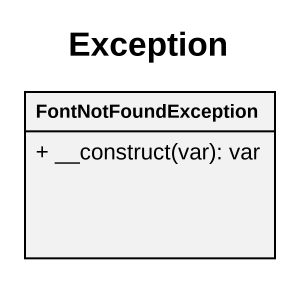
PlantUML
@startuml
title Exception
hide circle
hide empty members
skinparam classAttributeIconSize 0
class FontNotFoundException {
  + __construct(var): var
}
@enduml
